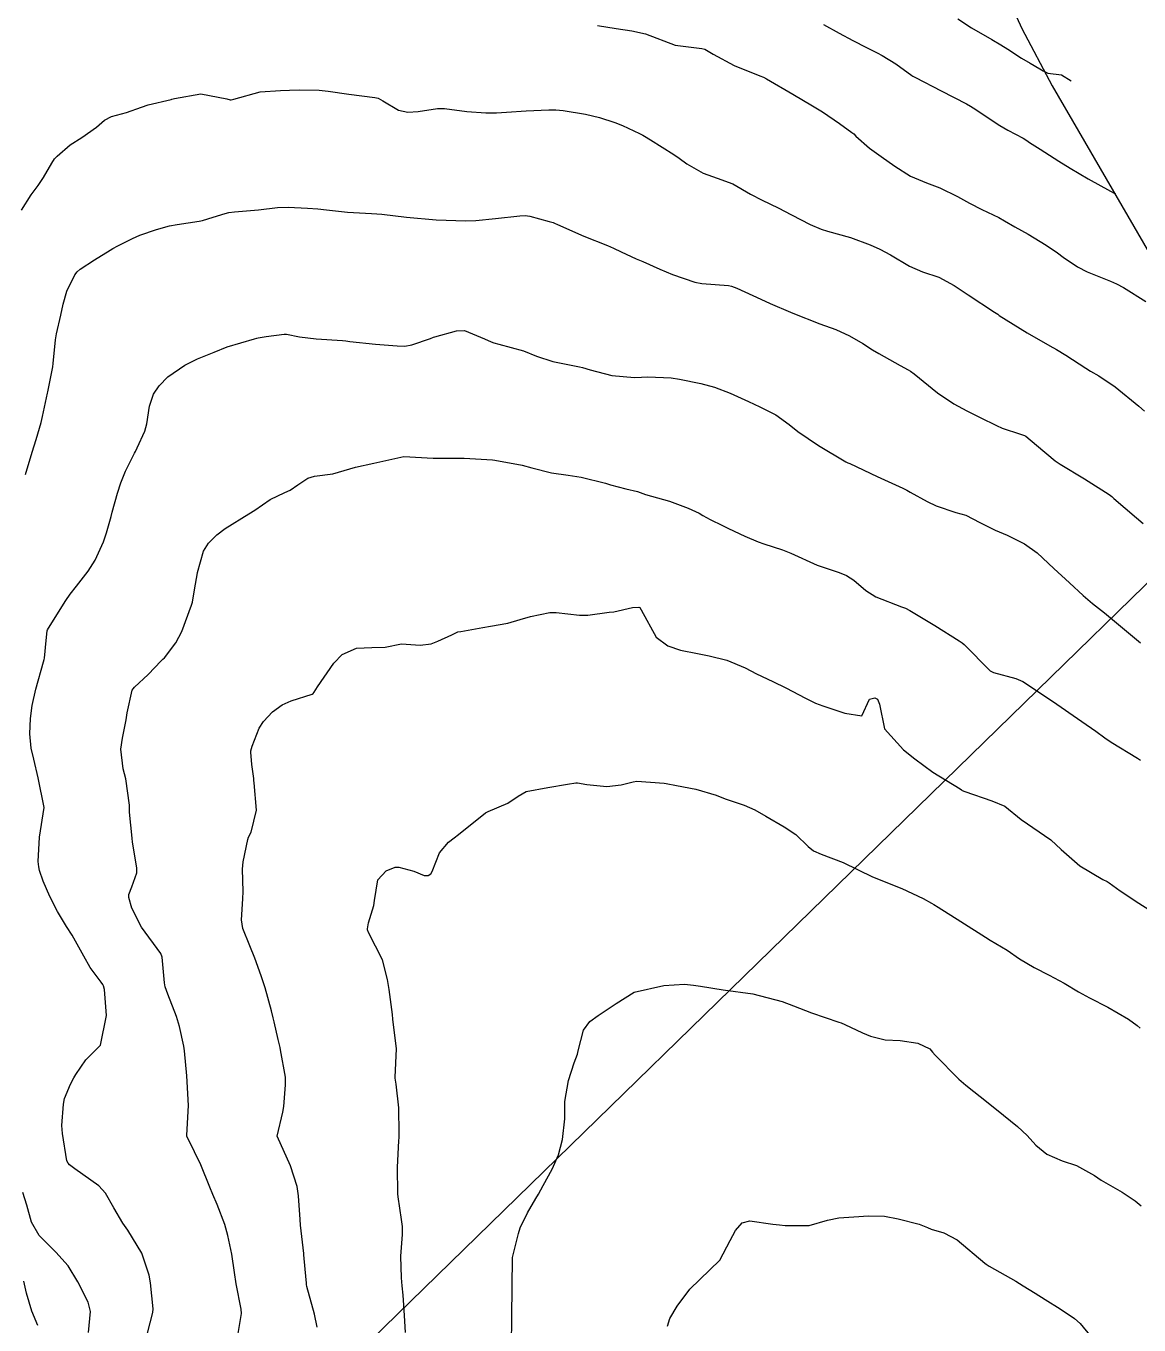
# Model space of a CAD drawing. Header units: metres. Extents: x 298520 to 308411, y 7433745 to 7450750.
# Drawn here: x 301936.3 to 302011.5, y 7442117 to 7442204.7 of the extents above; entities that cross this region are included whole.
import ezdxf

# ---------------------------------------------------------------- set-up
doc = ezdxf.new("R2010")
doc.units = ezdxf.units.M
doc.header["$LTSCALE"] = 10
doc.linetypes.add('CONTINUO', pattern=[0])
for name, color, linetype in [('Area', 45, 'Continuous'), ('Curvas de Nivel 1m', 11, 'Continuous'), ('Curvas de Nivel 5m', 15, 'Continuous'), ('TEXTO', 45, 'Continuous'), ('Vias Primárias', 230, 'Continuous')]:
    doc.layers.add(name, color=color, linetype=linetype)

msp = doc.modelspace()

# ---------------------------------------------------------------- linework, layer by layer
at = {"layer": 'Area'}
msp.add_polyline3d([(301998.97, 7442214.568, 728.269), (302003.551, 7442204.551, 729.489), (302005.6, 7442200.673, 729.949), (302007.38, 7442197.611, 730.219), (302012.163, 7442189.363, 731.179)], dxfattribs=at)
at = {"layer": 'Curvas de Nivel 1m', "flags": 128}
for points, elevation in [([(301999.239, 7442205.199), (302000.154, 7442204.605), (302001.517, 7442203.801), (302002.137, 7442203.448), (302002.596, 7442203.163), (302003.525, 7442202.548), (302004.123, 7442202.197), (302004.771, 7442201.825), (302004.984, 7442201.682), (302005.315, 7442201.53), (302006.238, 7442201.42), (302006.873, 7442201.02)], 729), ([(301974.883, 7442204.762), (301976.149, 7442204.555), (301977.213, 7442204.398), (301978.144, 7442204.196), (301980.133, 7442203.43), (301981.933, 7442203.205), (301982.13, 7442203.144), (301982.709, 7442202.812), (301984.12, 7442202.047), (301985.857, 7442201.363), (301986.111, 7442201.265), (301986.308, 7442201.159), (301988.095, 7442200.119), (301989.416, 7442199.317), (301990.079, 7442198.91), (301991.233, 7442198.136), (301992.065, 7442197.532), (301992.2, 7442197.424), (301992.35, 7442197.286), (301993.252, 7442196.469), (301994.049, 7442195.896), (301994.981, 7442195.251), (301996.033, 7442194.584), (301997.118, 7442194.132), (301998.022, 7442193.794), (301999.209, 7442193.198), (302000.009, 7442192.758), (302000.852, 7442192.334), (302001.999, 7442191.782), (302002.386, 7442191.553), (302003.076, 7442191.154), (302003.986, 7442190.664), (302005.185, 7442189.917), (302005.967, 7442189.388), (302006.344, 7442189.114), (302007.301, 7442188.444), (302007.953, 7442188.114), (302009.539, 7442187.482), (302009.945, 7442187.31), (302010.41, 7442187.065), (302011.933, 7442186.106)], 731), ([(301935.996, 7442192.283), (301936.641, 7442193.309), (301937.114, 7442193.939), (301937.479, 7442194.477), (301938.036, 7442195.465), (301938.227, 7442195.741), (301938.395, 7442195.926), (301939.273, 7442196.696), (301940.056, 7442197.178), (301941.045, 7442197.895), (301941.594, 7442198.364), (301942.074, 7442198.601), (301943.08, 7442198.868), (301944.083, 7442199.225), (301944.552, 7442199.387), (301946.092, 7442199.758), (301946.149, 7442199.772), (301946.313, 7442199.828), (301948.096, 7442200.128), (301949.857, 7442199.792), (301950.092, 7442199.724), (301950.158, 7442199.723), (301950.34, 7442199.786), (301952.098, 7442200.265), (301953.481, 7442200.364), (301954.099, 7442200.376), (301954.784, 7442200.414), (301956.1, 7442200.391), (301956.707, 7442200.319), (301958.097, 7442200.113), (301959.861, 7442199.897), (301960.085, 7442199.836), (301960.39, 7442199.665), (301961.462, 7442199.034), (301962.075, 7442198.89), (301962.771, 7442198.938), (301964.078, 7442199.141), (301964.552, 7442199.141), (301966.076, 7442198.946), (301967.344, 7442198.85), (301968.076, 7442198.856), (301968.737, 7442198.903), (301970.077, 7442198.996), (301971.615, 7442199.064), (301972.078, 7442199.06), (301972.578, 7442199.015), (301974.076, 7442198.771), (301975.035, 7442198.528), (301976.07, 7442198.201), (301976.591, 7442197.995), (301977.725, 7442197.455), (301977.953, 7442197.342), (301978.061, 7442197.284), (301978.474, 7442197.031), (301980.049, 7442196.036), (301980.417, 7442195.795), (301980.932, 7442195.417), (301982.033, 7442194.769), (301982.982, 7442194.437), (301984.023, 7442194.064), (301985.227, 7442193.368), (301986.009, 7442192.947), (301987.103, 7442192.442), (301987.999, 7442191.972), (301989.251, 7442191.317), (301989.988, 7442191.005), (301990.419, 7442190.873), (301991.98, 7442190.429), (301993.3, 7442189.943), (301993.969, 7442189.644), (301994.678, 7442189.253), (301995.955, 7442188.488), (301996.847, 7442188.121), (301997.948, 7442187.752), (301998.982, 7442187.2), (301999.937, 7442186.555), (302001.714, 7442185.384), (302001.924, 7442185.248), (302001.97, 7442185.216), (302002.03, 7442185.168), (302003.906, 7442183.988), (302005.447, 7442183.124), (302005.89, 7442182.869), (302006.521, 7442182.479), (302007.878, 7442181.618), (302008.199, 7442181.418), (302008.757, 7442181.087), (302009.862, 7442180.348), (302011.444, 7442179.054), (302011.84, 7442178.716)], 732), ([(301936.261, 7442174.427), (301936.702, 7442175.941), (301936.969, 7442176.781), (301937.313, 7442177.935), (301937.412, 7442178.352), (301937.753, 7442179.931), (301937.771, 7442180.014), (301937.858, 7442180.464), (301938.103, 7442181.696), (301938.132, 7442181.927), (301938.292, 7442183.523), (301938.361, 7442183.925), (301938.643, 7442185.192), (301938.798, 7442185.921), (301939.048, 7442186.802), (301939.581, 7442187.914), (301939.741, 7442188.117), (301939.949, 7442188.294), (301940.922, 7442188.932), (301941.968, 7442189.58), (301942.16, 7442189.688), (301942.503, 7442189.875), (301943.478, 7442190.365), (301943.98, 7442190.583), (301945.115, 7442190.974), (301945.987, 7442191.218), (301946.504, 7442191.309), (301947.99, 7442191.542), (301948.209, 7442191.59), (301948.94, 7442191.801), (301949.742, 7442192.046), (301949.996, 7442192.113), (301950.375, 7442192.163), (301951.998, 7442192.304), (301953.288, 7442192.459), (301954, 7442192.482), (301955.306, 7442192.42), (301955.999, 7442192.374), (301956.592, 7442192.304), (301957.997, 7442192.134), (301959.618, 7442192.052), (301959.997, 7442192.037), (301960.335, 7442192.004), (301961.995, 7442191.814), (301963.993, 7442191.62), (301965.993, 7442191.565), (301966.676, 7442191.59), (301967.994, 7442191.709), (301969.653, 7442191.897), (301969.997, 7442191.92), (301970.329, 7442191.878), (301971.638, 7442191.525), (301971.907, 7442191.436), (301971.992, 7442191.409), (301972.185, 7442191.323), (301973.978, 7442190.515), (301975.566, 7442189.887), (301975.966, 7442189.717), (301976.479, 7442189.472), (301977.505, 7442189.004), (301977.957, 7442188.811), (301979.099, 7442188.291), (301979.948, 7442187.936), (301981.473, 7442187.415), (301981.942, 7442187.327), (301983.742, 7442187.184), (301983.941, 7442187.145), (301984.312, 7442187.003), (301985.932, 7442186.266), (301986.549, 7442185.971), (301987.924, 7442185.394), (301988.086, 7442185.328), (301989.912, 7442184.614), (301990.984, 7442184.222), (301991.901, 7442183.802), (301992.808, 7442183.276), (301993.467, 7442182.845), (301993.886, 7442182.595), (301995.336, 7442181.788), (301995.875, 7442181.49), (301996.035, 7442181.399), (301996.269, 7442181.234), (301997.854, 7442179.946), (301998.964, 7442179.199), (301999.838, 7442178.731), (302000.741, 7442178.274), (302001.829, 7442177.73), (302002.229, 7442177.566), (302003.455, 7442177.146), (302003.74, 7442177.059), (302003.822, 7442177.009), (302004.538, 7442176.41), (302005.805, 7442175.344), (302006.135, 7442175.117), (302007.788, 7442174.13), (302009.442, 7442173.075), (302009.632, 7442172.933), (302009.77, 7442172.815), (302011.301, 7442171.511), (302011.754, 7442171.118)], 733), ([(301944.505, 7442116.433), (301944.859, 7442117.843), (301944.882, 7442118.075), (301944.705, 7442119.844), (301944.619, 7442120.365), (301944.105, 7442121.85), (301943.176, 7442123.386), (301942.825, 7442123.865), (301942.216, 7442124.898), (301941.667, 7442125.883), (301941.21, 7442126.395), (301939.593, 7442127.541), (301939.231, 7442127.802), (301939.129, 7442127.911), (301939.061, 7442128.085), (301938.76, 7442129.915), (301938.713, 7442130.461), (301938.819, 7442131.915), (301938.903, 7442132.289), (301939.293, 7442133.251), (301939.521, 7442133.687), (301939.649, 7442133.907), (301940.322, 7442134.891), (301941.323, 7442135.89), (301941.73, 7442137.884), (301941.605, 7442139.651), (301941.53, 7442139.888), (301941.477, 7442139.992), (301941.375, 7442140.135), (301940.62, 7442141.126), (301940.208, 7442141.898), (301939.414, 7442143.319), (301939.038, 7442143.914), (301938.429, 7442144.924), (301937.895, 7442145.925), (301937.453, 7442146.972), (301937.213, 7442147.686), (301937.151, 7442147.935), (301937.109, 7442148.294), (301937.201, 7442149.934), (301937.513, 7442151.93), (301937.119, 7442153.936), (301936.83, 7442155.215), (301936.649, 7442155.944), (301936.55, 7442156.922), (301936.6, 7442157.945), (301936.708, 7442158.832), (301936.956, 7442159.94), (301937.484, 7442161.785), (301937.527, 7442161.932), (301937.544, 7442162.022), (301937.652, 7442163.212), (301937.721, 7442163.871), (301937.738, 7442163.929), (301938.476, 7442165.121), (301938.977, 7442165.917), (301939.264, 7442166.337), (301939.693, 7442166.897), (301940.493, 7442167.898), (301940.961, 7442168.645), (301941.535, 7442169.883), (301941.739, 7442170.489), (301942.033, 7442171.594), (301942.108, 7442171.876), (301942.468, 7442173.171), (301942.69, 7442173.871), (301943.001, 7442174.652), (301943.619, 7442175.862), (301943.685, 7442175.98), (301943.807, 7442176.235), (301944.311, 7442177.362), (301944.456, 7442177.854), (301944.644, 7442179.049), (301944.903, 7442179.85), (301945.278, 7442180.427), (301945.865, 7442181.015), (301947.019, 7442181.823), (301947.877, 7442182.233), (301948.994, 7442182.687), (301949.886, 7442183.059), (301951.723, 7442183.594), (301951.892, 7442183.646), (301951.983, 7442183.668), (301952.523, 7442183.754), (301953.725, 7442183.912), (301953.895, 7442183.899), (301954.765, 7442183.731), (301955.892, 7442183.587), (301957.671, 7442183.474), (301957.891, 7442183.455), (301958.163, 7442183.415), (301959.888, 7442183.227), (301961.359, 7442183.119), (301961.888, 7442183.103), (301962.347, 7442183.176), (301963.612, 7442183.623), (301963.808, 7442183.707), (301963.895, 7442183.734), (301965.372, 7442184.134), (301965.901, 7442184.156), (301967.254, 7442183.58), (301967.704, 7442183.386), (301967.89, 7442183.322), (301968.217, 7442183.24), (301969.885, 7442182.785), (301970.774, 7442182.429), (301971.878, 7442182.06), (301973.681, 7442181.696), (301973.874, 7442181.658), (301974.404, 7442181.495), (301975.869, 7442181.119), (301977.387, 7442180.976), (301977.868, 7442181.007), (301978.284, 7442181.03), (301979.868, 7442180.957), (301980.423, 7442180.869), (301981.864, 7442180.564), (301982.785, 7442180.319), (301983.858, 7442179.919), (301985.084, 7442179.368), (301985.848, 7442179.009), (301986.94, 7442178.45), (301987.828, 7442177.802), (301988.417, 7442177.324), (301989.814, 7442176.385), (301991.669, 7442175.291), (301991.802, 7442175.222), (301991.927, 7442175.163), (301993.788, 7442174.295), (301995.518, 7442173.501), (301995.775, 7442173.375), (301996.02, 7442173.236), (301997.155, 7442172.607), (301997.764, 7442172.316), (301999.095, 7442171.861), (301999.758, 7442171.688), (302000.709, 7442171.18), (302001.745, 7442170.667), (302002.566, 7442170.332), (302003.732, 7442169.754), (302004.584, 7442169.131), (302005.713, 7442168.089), (302006.763, 7442167.109), (302007.694, 7442166.251), (302008.313, 7442165.714), (302009.128, 7442165.078), (302009.677, 7442164.645), (302011.561, 7442163.051)], 734), ([(301955.967, 7442116.845), (301955.774, 7442117.713), (301955.263, 7442119.588), (301955.239, 7442119.719), (301955.228, 7442119.813), (301955.143, 7442120.768), (301955.061, 7442121.721), (301955.05, 7442121.826), (301954.828, 7442123.724), (301954.805, 7442124.106), (301954.701, 7442125.725), (301954.599, 7442126.337), (301954.156, 7442127.731), (301953.253, 7442129.74), (301953.642, 7442131.363), (301953.696, 7442131.736), (301953.827, 7442133.203), (301953.813, 7442133.735), (301953.484, 7442135.575), (301953.453, 7442135.739), (301953.328, 7442136.272), (301953.056, 7442137.461), (301952.994, 7442137.745), (301952.881, 7442138.216), (301952.446, 7442139.754), (301952.186, 7442140.563), (301951.758, 7442141.765), (301951.405, 7442142.606), (301950.946, 7442143.775), (301950.849, 7442144.356), (301950.947, 7442145.775), (301950.966, 7442146.257), (301950.919, 7442147.775), (301950.966, 7442148.279), (301951.278, 7442149.772), (301951.326, 7442149.941), (301951.498, 7442150.282), (301951.871, 7442151.765), (301951.713, 7442153.595), (301951.686, 7442153.768), (301951.673, 7442153.897), (301951.554, 7442154.842), (301951.475, 7442155.674), (301951.483, 7442155.761), (301951.566, 7442156.073), (301952.045, 7442157.289), (301952.335, 7442157.752), (301952.949, 7442158.39), (301953.6, 7442158.865), (301954.204, 7442159.134), (301955.611, 7442159.599), (301955.688, 7442159.642), (301955.755, 7442159.718), (301955.984, 7442160.082), (301957.091, 7442161.698), (301957.639, 7442162.266), (301958.62, 7442162.704), (301959.644, 7442162.74), (301960.545, 7442162.76), (301961.646, 7442162.986), (301962.925, 7442162.91), (301963.647, 7442162.996), (301964.102, 7442163.162), (301965.051, 7442163.606), (301965.465, 7442163.793), (301965.656, 7442163.836), (301967.149, 7442164.089), (301967.662, 7442164.179), (301968.84, 7442164.384), (301969.669, 7442164.626), (301970.377, 7442164.838), (301971.676, 7442165.098), (301972.096, 7442165.104), (301973.674, 7442164.923), (301974.23, 7442164.939), (301975.678, 7442165.135), (301975.991, 7442165.162), (301977.257, 7442165.456), (301977.683, 7442165.478), (301977.743, 7442165.449), (301977.84, 7442165.289), (301978.86, 7442163.438), (301979.647, 7442162.862), (301980.501, 7442162.565), (301981.642, 7442162.343), (301982.435, 7442162.192), (301983.638, 7442161.885), (301984.854, 7442161.368), (301985.629, 7442160.971), (301986.732, 7442160.451), (301987.62, 7442160.016), (301988.945, 7442159.317), (301989.608, 7442158.989), (301990.104, 7442158.806), (301991.598, 7442158.32), (301992.742, 7442158.126), (301993.269, 7442159.265), (301993.614, 7442159.347), (301993.809, 7442159.258), (301993.948, 7442158.916), (301994.281, 7442157.253), (301995.569, 7442155.841), (301996.332, 7442155.232), (301997.55, 7442154.333), (301999.378, 7442153.192), (301999.472, 7442153.13), (301999.532, 7442153.098), (301999.704, 7442153.015), (302001.525, 7442152.392), (302002.405, 7442152.04), (302003.513, 7442151.14), (302005.499, 7442149.756), (302006.213, 7442149.113), (302007.476, 7442147.989), (302009.016, 7442147.077), (302009.32, 7442146.931), (302009.461, 7442146.851), (302010.196, 7442146.322), (302011.447, 7442145.474), (302012.131, 7442145.043)], 736), ([(301961.933, 7442116.479), (301961.858, 7442117.639), (301961.755, 7442119.009), (301961.709, 7442119.641), (301961.664, 7442120.168), (301961.618, 7442121.643), (301961.718, 7442123.099), (301961.716, 7442123.642), (301961.657, 7442124.113), (301961.422, 7442125.647), (301961.406, 7442125.848), (301961.375, 7442127.648), (301961.476, 7442129.42), (301961.493, 7442129.646), (301961.504, 7442129.895), (301961.484, 7442131.647), (301961.297, 7442133.266), (301961.226, 7442133.651), (301961.217, 7442133.737), (301961.323, 7442135.65), (301961.077, 7442137.653), (301961.048, 7442137.952), (301960.817, 7442139.656), (301960.716, 7442140.32), (301960.369, 7442141.66), (301959.42, 7442143.507), (301959.356, 7442143.671), (301959.35, 7442143.745), (301959.428, 7442144.156), (301959.794, 7442145.312), (301959.834, 7442145.666), (301960.062, 7442147.059), (301960.614, 7442147.658), (301961.218, 7442147.901), (301961.467, 7442147.918), (301962.477, 7442147.635), (301963.177, 7442147.341), (301963.46, 7442147.341), (301963.625, 7442147.455), (301963.728, 7442147.617), (301964.219, 7442148.875), (301964.832, 7442149.607), (301965.212, 7442149.886), (301965.498, 7442150.105), (301967.319, 7442151.573), (301967.514, 7442151.67), (301968.843, 7442152.234), (301969.525, 7442152.714), (301970.063, 7442153.009), (301971.531, 7442153.301), (301972.859, 7442153.51), (301973.432, 7442153.604), (301973.534, 7442153.602), (301974.181, 7442153.494), (301975.532, 7442153.362), (301976.479, 7442153.466), (301977.306, 7442153.684), (301977.537, 7442153.707), (301979.393, 7442153.574), (301979.535, 7442153.553), (301980.23, 7442153.423), (301981.531, 7442153.179), (301982.908, 7442152.77), (301983.524, 7442152.519), (301984.801, 7442152.086), (301985.517, 7442151.786), (301986.263, 7442151.352), (301987.506, 7442150.628), (301988.282, 7442150.109), (301989.109, 7442149.316), (301989.488, 7442149.003), (301990.002, 7442148.788), (301991.477, 7442148.221), (301993.463, 7442147.26), (301995.455, 7442146.461), (301996.89, 7442145.784), (301997.445, 7442145.474), (301997.606, 7442145.379), (301997.899, 7442145.213), (301999.429, 7442144.244), (302001.088, 7442143.173), (302001.411, 7442142.981), (302002.551, 7442142.299), (302003.399, 7442141.724), (302004.395, 7442141.13), (302005.388, 7442140.62), (302006.415, 7442140.078), (302007.377, 7442139.492), (302007.625, 7442139.346), (302008.129, 7442139.089), (302009.364, 7442138.445), (302010.766, 7442137.641), (302011.346, 7442137.227), (302011.553, 7442137.048)], 737), ([(301969.083, 7442115.55), (301969.103, 7442117.55), (301969.13, 7442119.55), (301969.153, 7442121.55), (301969.551, 7442123.173), (301969.677, 7442123.545), (301970.159, 7442124.575), (301970.728, 7442125.535), (301970.905, 7442125.833), (301971.212, 7442126.402), (301971.834, 7442127.521), (301972.266, 7442128.486), (301972.522, 7442129.511), (301972.677, 7442130.919), (301972.685, 7442131.509), (301972.696, 7442132.095), (301972.94, 7442133.505), (301973.315, 7442134.689), (301973.532, 7442135.286), (301973.583, 7442135.497), (301973.938, 7442136.893), (301974.373, 7442137.49), (301974.938, 7442137.895), (301975.353, 7442138.17), (301976.142, 7442138.692), (301977.373, 7442139.46), (301979.378, 7442139.929), (301980.776, 7442140.019), (301981.378, 7442139.951), (301981.843, 7442139.869), (301983.375, 7442139.616), (301985.373, 7442139.36), (301987.365, 7442138.843), (301988.134, 7442138.556), (301989.354, 7442138.062), (301991.184, 7442137.453), (301991.345, 7442137.397), (301991.601, 7442137.286), (301992.791, 7442136.722), (301993.335, 7442136.5), (301994.33, 7442136.253), (301995.333, 7442136.212), (301996.532, 7442136.027), (301997.327, 7442135.635), (301997.526, 7442135.418), (301997.706, 7442135.214), (301999.299, 7442133.602), (301999.759, 7442133.185), (302001.281, 7442131.987), (302002.303, 7442131.16), (302003.265, 7442130.394), (302003.915, 7442129.795), (302004.499, 7442129.131), (302005.244, 7442128.53), (302006.275, 7442128.072), (302007.233, 7442127.767), (302008.467, 7442127.081), (302008.917, 7442126.771), (302009.218, 7442126.582), (302010.317, 7442125.954), (302011.206, 7442125.385), (302011.614, 7442125.046)], 738), ([(301940.512, 7442116.475), (301940.651, 7442117.895), (301940.488, 7442118.527), (301939.79, 7442119.903), (301939.144, 7442120.981), (301938.296, 7442121.919), (301937.17, 7442123.041), (301936.672, 7442123.938), (301936.341, 7442125.09), (301936.079, 7442125.947)], 733), ([(301979.618, 7442116.905), (301979.77, 7442117.423), (301980.262, 7442118.272), (301981.133, 7442119.41), (301983.153, 7442121.38), (301983.859, 7442122.687), (301984.211, 7442123.37), (301984.667, 7442123.886), (301985.19, 7442124.034), (301986.732, 7442123.8), (301987.187, 7442123.75), (301987.569, 7442123.717), (301989.187, 7442123.713), (301990.424, 7442124.064), (301991.192, 7442124.226), (301992.203, 7442124.285), (301993.194, 7442124.364), (301994.275, 7442124.335), (301995.192, 7442124.153), (301996.616, 7442123.799), (301997.186, 7442123.567), (301997.433, 7442123.464), (301998.276, 7442123.204), (301999.176, 7442122.748), (302001.057, 7442121.171), (302001.152, 7442121.093), (302001.345, 7442120.974), (302003.141, 7442119.961), (302003.639, 7442119.644), (302004.442, 7442119.13), (302005.127, 7442118.722), (302006.145, 7442118.082), (302007.108, 7442117.433), (302007.496, 7442117.094), (302008.218, 7442116.207)], 739), ([(301937.098, 7442116.951), (301936.691, 7442117.936), (301936.317, 7442119.134), (301936.149, 7442119.945)], 732)]:
    msp.add_lwpolyline(points, dxfattribs=dict(at, elevation=elevation))
at = {"layer": 'Curvas de Nivel 5m', "flags": 128}
for points, elevation in [([(301990.155, 7442204.808), (301991.21, 7442204.236), (301992.14, 7442203.73), (301993.063, 7442203.276), (301993.778, 7442202.914), (301994.128, 7442202.725), (301995.03, 7442202.159), (301996.114, 7442201.379), (301996.199, 7442201.324), (301996.368, 7442201.236), (301998.1, 7442200.347), (301999.807, 7442199.472), (302000.085, 7442199.313), (302000.27, 7442199.188), (302002.071, 7442197.996), (302002.598, 7442197.692), (302003.64, 7442197.146), (302003.899, 7442196.98), (302004.06, 7442196.859), (302004.784, 7442196.404), (302006.048, 7442195.597), (302006.823, 7442195.108), (302008.032, 7442194.389), (302009.538, 7442193.557), (302009.778, 7442193.432), (302009.82, 7442193.401), (302009.867, 7442193.393), (302009.893, 7442193.38)], 730), ([(301950.594, 7442116.272), (301950.849, 7442117.773), (301950.835, 7442118.054), (301950.489, 7442119.776), (301950.381, 7442120.537), (301950.187, 7442121.78), (301949.926, 7442123.028), (301949.717, 7442123.785), (301949.196, 7442125.139), (301948.914, 7442125.793), (301948.715, 7442126.288), (301948.101, 7442127.801), (301947.249, 7442129.565), (301947.166, 7442129.726), (301947.146, 7442129.812), (301947.273, 7442131.81), (301947.155, 7442133.812), (301947.001, 7442135.496), (301946.954, 7442135.816), (301946.667, 7442137.151), (301946.448, 7442137.823), (301945.863, 7442139.335), (301945.693, 7442139.835), (301945.645, 7442140.105), (301945.489, 7442141.839), (301945.397, 7442142.088), (301944.094, 7442143.853), (301943.436, 7442145.134), (301943.234, 7442145.862), (301943.244, 7442146.063), (301943.45, 7442146.571), (301943.781, 7442147.535), (301943.778, 7442147.857), (301943.489, 7442149.592), (301943.457, 7442149.86), (301943.272, 7442151.624), (301943.274, 7442151.862), (301943.275, 7442152.104), (301943.035, 7442153.865), (301942.863, 7442154.553), (301942.694, 7442155.869), (301942.818, 7442156.62), (301943.056, 7442157.865), (301943.122, 7442158.333), (301943.471, 7442159.861), (301943.519, 7442159.956), (301943.615, 7442160.061), (301944.543, 7442160.931), (301945.423, 7442161.842), (301945.529, 7442161.946), (301945.636, 7442162.056), (301946.423, 7442163.057), (301946.813, 7442163.823), (301947.481, 7442165.613), (301947.536, 7442165.812), (301947.693, 7442166.775), (301947.851, 7442167.659), (301947.883, 7442167.808), (301948.282, 7442169.247), (301948.609, 7442169.801), (301949.184, 7442170.35), (301949.743, 7442170.776), (301951.349, 7442171.766), (301951.756, 7442172.03), (301952.783, 7442172.729), (301953.768, 7442173.214), (301954.13, 7442173.375), (301954.643, 7442173.731), (301955.323, 7442174.181), (301955.782, 7442174.317), (301957.013, 7442174.473), (301957.788, 7442174.693), (301958.54, 7442174.935), (301959.796, 7442175.197), (301960.182, 7442175.279), (301961.803, 7442175.64), (301963.802, 7442175.536), (301963.888, 7442175.533), (301965.802, 7442175.524), (301965.877, 7442175.523), (301967.801, 7442175.419), (301967.964, 7442175.405), (301969.795, 7442175.05), (301970.461, 7442174.875), (301971.788, 7442174.539), (301972.917, 7442174.382), (301973.784, 7442174.256), (301975.428, 7442173.833), (301975.777, 7442173.732), (301976.812, 7442173.464), (301977.594, 7442173.275), (301977.771, 7442173.216), (301978.129, 7442173.087), (301979.765, 7442172.618), (301981.025, 7442172.153), (301981.757, 7442171.807), (301982.011, 7442171.662), (301982.494, 7442171.399), (301983.338, 7442170.975), (301983.747, 7442170.792), (301984.84, 7442170.271), (301985.738, 7442169.882), (301986.132, 7442169.749), (301987.377, 7442169.335), (301987.731, 7442169.203), (301987.95, 7442169.108), (301989.718, 7442168.303), (301991.204, 7442167.802), (301991.708, 7442167.603), (301992.203, 7442167.282), (301993.021, 7442166.595), (301993.692, 7442166.171), (301995.427, 7442165.502), (301995.685, 7442165.398), (301995.994, 7442165.237), (301997.668, 7442164.22), (301999.325, 7442163.195), (301999.521, 7442163.061), (301999.65, 7442162.945), (302001.42, 7442161.172), (302001.632, 7442161.05), (302003.138, 7442160.657), (302003.626, 7442160.443), (302005.613, 7442159.12), (302007.593, 7442157.753), (302008.549, 7442157.086), (302009.152, 7442156.649), (302009.576, 7442156.357), (302011.356, 7442155.261), (302011.564, 7442155.144)], 735)]:
    msp.add_lwpolyline(points, dxfattribs=dict(at, elevation=elevation))
at = {"layer": 'TEXTO', "linetype": 'CONTINUO'}
msp.add_polyline3d([(301875.71, 7442034.227, 0), (302023.553, 7442178.318, 0)], dxfattribs=at)
at = {"layer": 'Vias Primárias', "elevation": 700.813}
msp.add_lwpolyline([(301903.379, 7442217.54, 0.009889), (301906.945, 7442201.376, -0.007906), (301910.084, 7442187.413, 0.010383), (301916.86, 7442157.954, 0.008664), (301922.27, 7442137.953, 0.041753), (301923.932, 7442133.603, -0.010551), (301930.254, 7442119.721, 0.022157), (301938.51, 7442102.651, 0.002121), (301947.273, 7442086.575, 0.010828), (301960.305, 7442064.073, 0.018399), (301983.867, 7442028.376, -0.009823), (302002.03, 7442001.859), (302018.096, 7441978.398), (302024.691, 7441968.751), (302031.058, 7441958.887)], format="xyb", dxfattribs=at)

doc.saveas('drawing.dxf')
